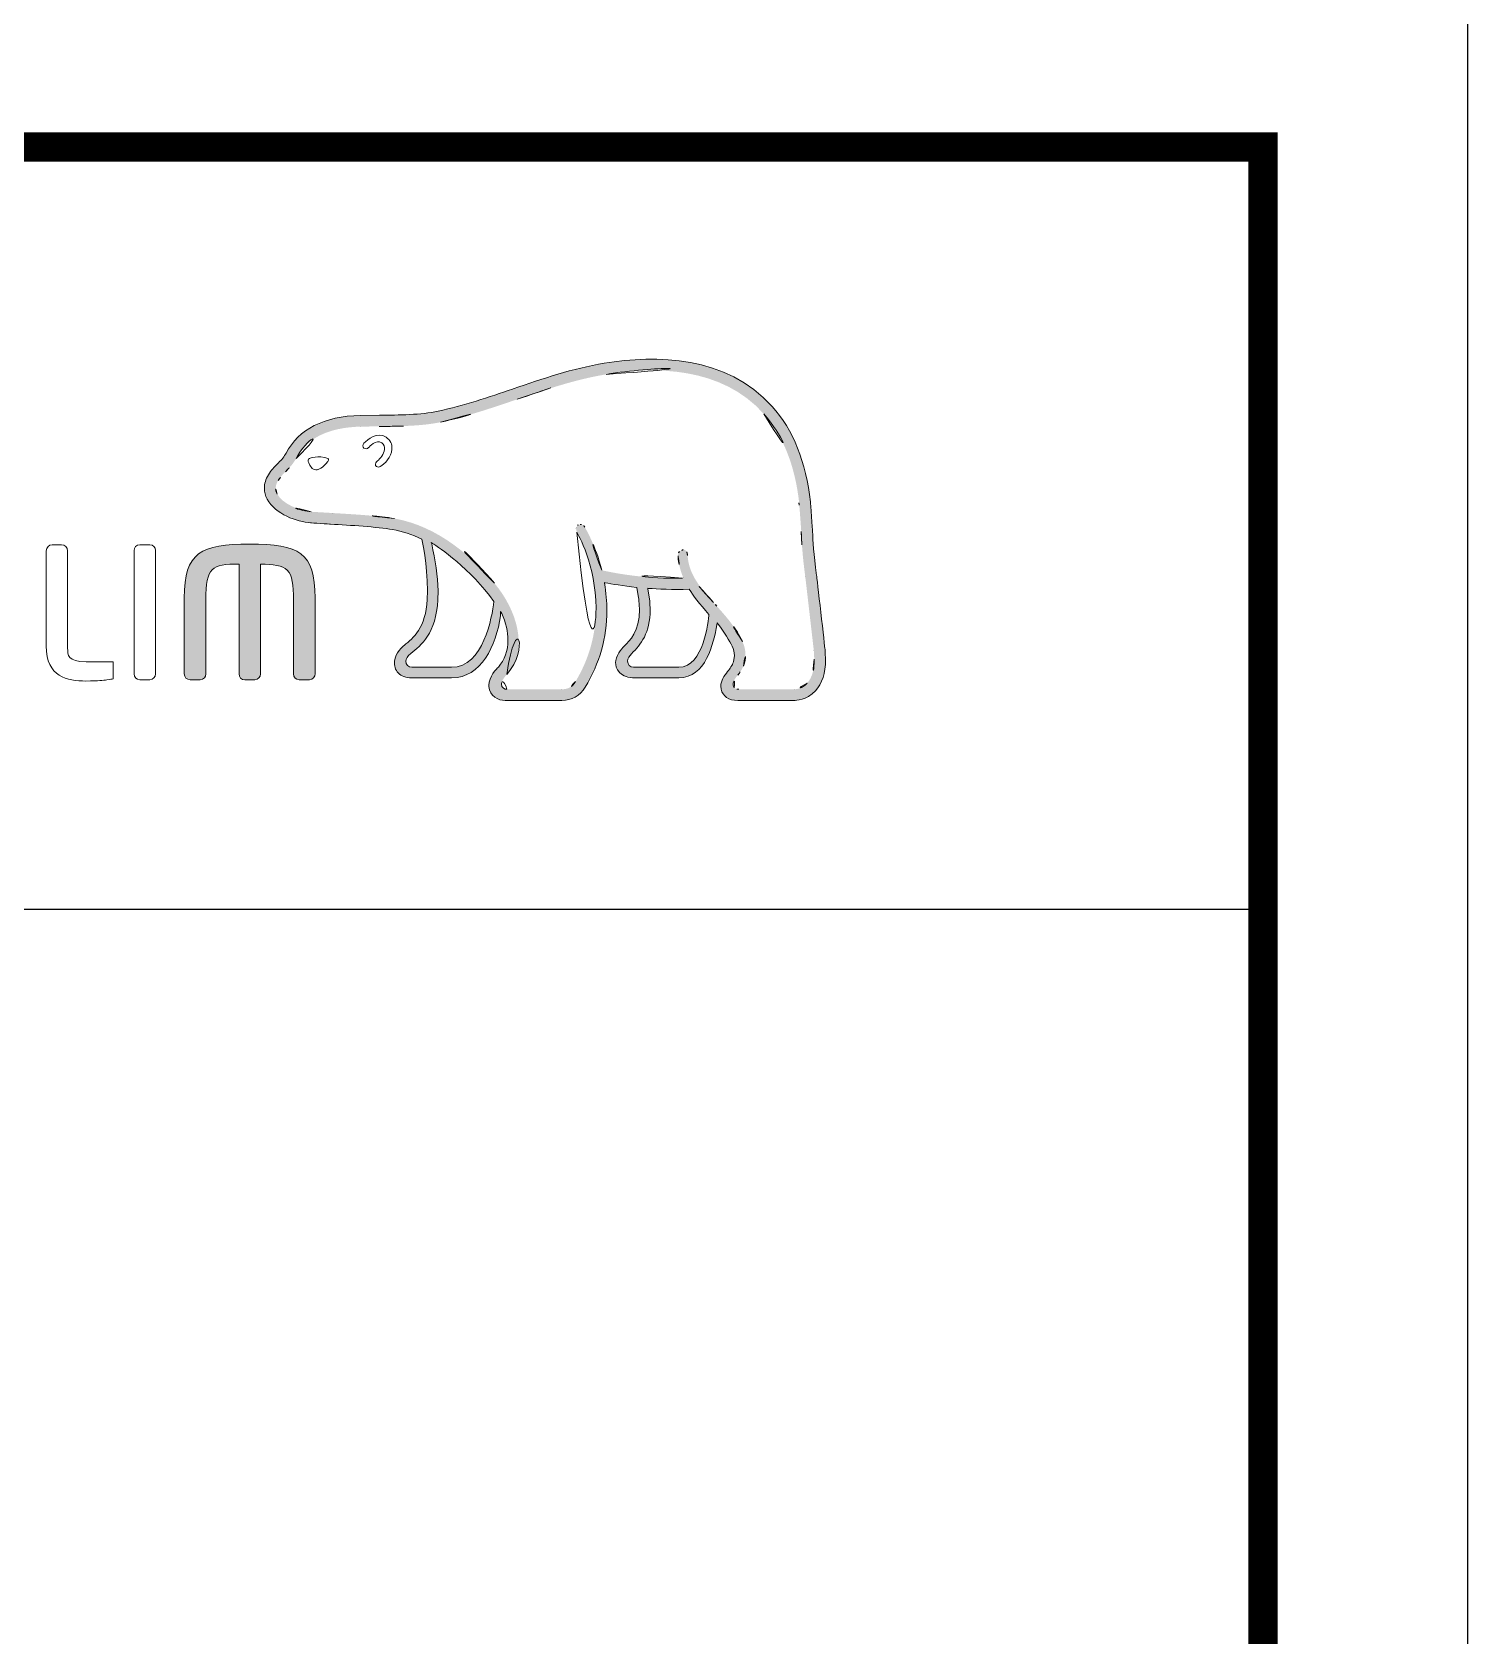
# Model space of a CAD drawing. Extents: x 16296675204 to 16296683393, y -37409618576 to -37409617244.
# Drawn here: x 16296676508.3 to 16296676582.1, y -37409617931.7 to -37409617849.3 of the extents above; entities that cross this region are included whole.
import ezdxf

# ---------------------------------------------------------------- set-up
doc = ezdxf.new("R2010")
doc.units = 0
doc.header["$LTSCALE"] = 10
doc.header["$MEASUREMENT"] = 0
doc.layers.get('0').update_dxf_attribs({"linetype": 'CONTINUOUS'})
doc.layers.add('레이어 1', color=7, linetype='CONTINUOUS', lineweight=0)

msp = doc.modelspace()

# ---------------------------------------------------------------- hatches: boundary and pattern name
at = {"layer": '레이어 1'}
h = msp.add_hatch(color=5, dxfattribs=at)
h.dxf.hatch_style = 1
edge = h.paths.add_edge_path(flags=16)
edge.add_spline(control_points=[(16296676548.11409, -37409617882.735893), (16296676547.830561, -37409617883.049751), (16296676547.474251, -37409617883.052567), (16296676547.45883, -37409617883.052567), (16296676547.45883, -37409617883.052567), (16296676544.60463, -37409617883.052567), (16296676544.60463, -37409617883.052567), (16296676544.49976, -37409617883.052567), (16296676544.41963, -37409617883.026268), (16296676544.367741, -37409617882.975037), (16296676544.324421, -37409617882.932617), (16296676544.303379, -37409617882.868088), (16296676544.303379, -37409617882.788132), (16296676544.303379, -37409617882.627167), (16296676544.420879, -37409617882.479187), (16296676544.54571, -37409617882.322083), (16296676544.66143, -37409617882.173401), (16296676544.77137, -37409617882.032417), (16296676544.83292, -37409617881.859177), (16296676544.989149, -37409617881.438721), (16296676544.973181, -37409617880.990189), (16296676544.786631, -37409617880.594971), (16296676544.44961, -37409617879.879921), (16296676543.94956, -37409617879.31813), (16296676543.464911, -37409617878.775269), (16296676543.464911, -37409617878.775269), (16296676543.300791, -37409617878.595016), (16296676543.300791, -37409617878.593269), (16296676542.67078, -37409617877.89122), (16296676542.01973, -37409617877.164932), (16296676541.968361, -37409617876.180229), (16296676541.956619, -37409617875.985237), (16296676541.866489, -37409617875.867416), (16296676541.741119, -37409617875.872681), (16296676541.741119, -37409617875.872681), (16296676541.556471, -37409617875.961388), (16296676541.55246, -37409617875.961388), (16296676541.50248, -37409617876.016457), (16296676541.4746, -37409617876.098503), (16296676541.4746, -37409617876.192863), (16296676541.4746, -37409617876.192863), (16296676541.476179, -37409617876.226151), (16296676541.476179, -37409617876.226517), (16296676541.501431, -37409617876.582458), (16296676541.5863, -37409617876.931732), (16296676541.73551, -37409617877.294327), (16296676541.73551, -37409617877.294327), (16296676541.75008, -37409617877.330818), (16296676541.75008, -37409617877.330818), (16296676541.75008, -37409617877.330818), (16296676541.711479, -37409617877.332207), (16296676541.711479, -37409617877.332207), (16296676539.87916, -37409617877.404808), (16296676538.0828, -37409617877.059036), (16296676537.554501, -37409617876.931732), (16296676537.228701, -37409617875.62088), (16296676536.700239, -37409617874.751892), (16296676536.677441, -37409617874.715073), (16296676536.63641, -37409617874.647041), (16296676536.570829, -37409617874.594772), (16296676536.5077, -37409617874.576538), (16296676536.5077, -37409617874.576538), (16296676536.35339, -37409617874.599693), (16296676536.334471, -37409617874.602142), (16296676536.321501, -37409617874.621429), (16296676536.294491, -37409617874.657898), (16296676536.234871, -37409617874.737869), (16296676536.234871, -37409617874.737869), (16296676536.22752, -37409617874.802032), (16296676536.22752, -37409617874.802032), (16296676536.22752, -37409617874.802032), (16296676536.276251, -37409617874.974564), (16296676536.276251, -37409617874.974564), (16296676536.316231, -37409617875.043663), (16296676537.257111, -37409617876.691872), (16296676537.257111, -37409617878.874878), (16296676537.257111, -37409617880.221497), (16296676536.903271, -37409617881.491997), (16296676536.20542, -37409617882.650681), (16296676536.03867, -37409617882.928757), (16296676535.81896, -37409617883.052567), (16296676535.49214, -37409617883.052567), (16296676535.49214, -37409617883.052567), (16296676532.678591, -37409617883.052567), (16296676532.678591, -37409617883.052567), (16296676532.58532, -37409617883.052567), (16296676532.39069, -37409617882.986977), (16296676532.39069, -37409617882.783569), (16296676532.39069, -37409617882.671356), (16296676532.494659, -37409617882.487244), (16296676532.667919, -37409617882.293327), (16296676533.840401, -37409617880.98774), (16296676533.16396, -37409617878.948502), (16296676532.03949, -37409617877.605042), (16296676530.9534, -37409617876.309273), (16296676529.18088, -37409617874.678589), (16296676526.904949, -37409617874.273537), (16296676526.098379, -37409617874.132591), (16296676524.772989, -37409617874.054047), (16296676523.702511, -37409617873.99054), (16296676523.702511, -37409617873.99054), (16296676522.62048, -37409617873.926376), (16296676522.62048, -37409617873.926376), (16296676522.06518, -37409617873.883942), (16296676521.14744, -37409617873.542389), (16296676520.86812, -37409617873.013527), (16296676520.75012, -37409617872.794357), (16296676520.763439, -37409617872.572037), (16296676520.911421, -37409617872.316399), (16296676521.004539, -37409617872.162109), (16296676521.13236, -37409617872.029541), (16296676521.29315, -37409617871.868217), (16296676521.47094, -37409617871.688316), (16296676521.65383, -37409617871.502113), (16296676521.796221, -37409617871.25663), (16296676521.796221, -37409617871.25663), (16296676521.837061, -37409617871.17984), (16296676521.837061, -37409617871.17984), (16296676522.38044, -37409617870.140411), (16296676523.499809, -37409617869.591583), (16296676525.16539, -37409617869.547409), (16296676525.16539, -37409617869.547409), (16296676526.10471, -37409617869.536888), (16296676526.10471, -37409617869.536888), (16296676527.136049, -37409617869.531631), (16296676528.306299, -37409617869.525673), (16296676529.267851, -37409617869.318764), (16296676530.61833, -37409617869.028397), (16296676531.97319, -37409617868.565491), (16296676533.16885, -37409617868.157997), (16296676533.16885, -37409617868.157997), (16296676533.207081, -37409617868.145393), (16296676533.207081, -37409617868.145393), (16296676534.685909, -37409617867.639687), (16296676536.21524, -37409617867.116814), (16296676537.77857, -37409617866.862228), (16296676540.280531, -37409617866.448067), (16296676543.716339, -37409617866.461746), (16296676545.877951, -37409617868.888474), (16296676546.87706, -37409617870.012039), (16296676547.4925, -37409617871.557167), (16296676547.704309, -37409617873.482071), (16296676547.704309, -37409617873.482071), (16296676547.69626, -37409617873.475754), (16296676547.688869, -37409617873.469101), (16296676547.706051, -37409617873.507294), (16296676547.7222, -37409617873.723343), (16296676547.81127, -37409617874.947922), (16296676547.83687, -37409617875.536713), (16296676547.86388, -37409617876.145493), (16296676548.01782, -37409617877.275047), (16296676548.01782, -37409617877.275047), (16296676548.454069, -37409617881.052597), (16296676548.454069, -37409617881.052597), (16296676548.454069, -37409617881.052597), (16296676548.480021, -37409617881.511658), (16296676548.480021, -37409617881.511658), (16296676548.480021, -37409617882.053818), (16296676548.357281, -37409617882.465874), (16296676548.11409, -37409617882.735893)], knot_values=[0, 0, 0, 0, 1, 1, 1, 2, 2, 2, 3, 3, 3, 4, 4, 4, 5, 5, 5, 6, 6, 6, 7, 7, 7, 8, 8, 8, 9, 9, 9, 10, 10, 10, 11, 11, 11, 12, 12, 12, 13, 13, 13, 14, 14, 14, 15, 15, 15, 16, 16, 16, 17, 17, 17, 18, 18, 18, 19, 19, 19, 20, 20, 20, 21, 21, 21, 22, 22, 22, 23, 23, 23, 24, 24, 24, 25, 25, 25, 26, 26, 26, 27, 27, 27, 28, 28, 28, 29, 29, 29, 30, 30, 30, 31, 31, 31, 32, 32, 32, 33, 33, 33, 34, 34, 34, 35, 35, 35, 36, 36, 36, 37, 37, 37, 38, 38, 38, 39, 39, 39, 40, 40, 40, 41, 41, 41, 42, 42, 42, 43, 43, 43, 44, 44, 44, 45, 45, 45, 46, 46, 46, 47, 47, 47, 48, 48, 48, 49, 49, 49, 50, 50, 50, 51, 51, 51, 52, 52, 52, 53, 53, 53, 53], degree=3, periodic=0)
edge = h.paths.add_edge_path(flags=16)
edge.add_spline(control_points=[(16296676541.51598, -37409617881.919487), (16296676541.51598, -37409617881.919487), (16296676539.18762, -37409617881.919487), (16296676539.18762, -37409617881.919487), (16296676539.01544, -37409617881.919487), (16296676538.879379, -37409617881.782028), (16296676538.879379, -37409617881.606667), (16296676538.879379, -37409617881.484299), (16296676538.98563, -37409617881.328598), (16296676539.086109, -37409617881.221626), (16296676539.55971, -37409617880.768204), (16296676540.04417, -37409617880.143997), (16296676540.04417, -37409617878.95903), (16296676540.04417, -37409617878.95903), (16296676540.014179, -37409617878.420731), (16296676540.014179, -37409617878.41864), (16296676540.014179, -37409617878.41864), (16296676539.92861, -37409617877.89505), (16296676539.92861, -37409617877.89505), (16296676539.92861, -37409617877.89505), (16296676539.922649, -37409617877.862083), (16296676539.922649, -37409617877.862083), (16296676539.922649, -37409617877.862083), (16296676539.95701, -37409617877.864548), (16296676539.95701, -37409617877.864548), (16296676540.391171, -37409617877.895752), (16296676541.23597, -37409617877.942757), (16296676542.04253, -37409617877.904533), (16296676542.24733, -37409617878.230309), (16296676542.57733, -37409617878.649368), (16296676543.05917, -37409617879.207657), (16296676543.03706, -37409617879.485413), (16296676542.80702, -37409617881.919487), (16296676541.51598, -37409617881.919487)], knot_values=[0, 0, 0, 0, 1, 1, 1, 2, 2, 2, 3, 3, 3, 4, 4, 4, 5, 5, 5, 6, 6, 6, 7, 7, 7, 8, 8, 8, 9, 9, 9, 10, 10, 10, 11, 11, 11, 11], degree=3, periodic=0)
edge = h.paths.add_edge_path(flags=16)
edge.add_spline(control_points=[(16296676529.8328, -37409617881.919487), (16296676529.8328, -37409617881.919487), (16296676527.78903, -37409617881.919487), (16296676527.78903, -37409617881.919487), (16296676527.63578, -37409617881.919487), (16296676527.470949, -37409617881.793243), (16296676527.470949, -37409617881.606667), (16296676527.470949, -37409617881.493431), (16296676527.565981, -37409617881.353142), (16296676527.739229, -37409617881.213913), (16296676528.256479, -37409617880.801857), (16296676529.04026, -37409617880.178337), (16296676529.12513, -37409617878.456833), (16296676529.12513, -37409617878.456833), (16296676529.13686, -37409617877.987267), (16296676529.13686, -37409617877.987267), (16296676529.13686, -37409617877.255058), (16296676528.96907, -37409617876.371002), (16296676528.809879, -37409617875.58091), (16296676528.809879, -37409617875.58091), (16296676528.783911, -37409617875.500259), (16296676528.783911, -37409617875.500259), (16296676528.783911, -37409617875.500259), (16296676528.850889, -37409617875.552513), (16296676528.850889, -37409617875.552513), (16296676529.155621, -37409617875.740112), (16296676530.82489, -37409617876.871407), (16296676532.00951, -37409617878.542793), (16296676531.911301, -37409617879.333908), (16296676531.46524, -37409617881.919487), (16296676529.8328, -37409617881.919487)], knot_values=[0, 0, 0, 0, 1, 1, 1, 2, 2, 2, 3, 3, 3, 4, 4, 4, 5, 5, 5, 6, 6, 6, 7, 7, 7, 8, 8, 8, 9, 9, 9, 10, 10, 10, 10], degree=3, periodic=0)
edge = h.paths.add_edge_path()
edge.add_spline(control_points=[(16296676549.030951, -37409617880.995453), (16296676549.03023, -37409617880.990189), (16296676548.5968, -37409617877.196503), (16296676548.5968, -37409617877.196503), (16296676548.43635, -37409617876.062737), (16296676548.4132, -37409617875.45816), (16296676548.392349, -37409617874.922333), (16296676548.392349, -37409617874.922333), (16296676548.285049, -37409617873.424553), (16296676548.285049, -37409617873.423492), (16296676548.056761, -37409617871.373413), (16296676547.39327, -37409617869.717484), (16296676546.312099, -37409617868.506577), (16296676543.976549, -37409617865.882401), (16296676540.330681, -37409617865.854691), (16296676537.68232, -37409617866.291313), (16296676536.05813, -37409617866.559937), (16296676534.505659, -37409617867.089828), (16296676533.004721, -37409617867.603218), (16296676533.004721, -37409617867.603218), (16296676532.956341, -37409617867.620392), (16296676532.956341, -37409617867.620392), (16296676531.78297, -37409617868.020523), (16296676530.451401, -37409617868.476067), (16296676529.14477, -37409617868.754494), (16296676528.247021, -37409617868.94632), (16296676527.12273, -37409617868.955093), (16296676526.129589, -37409617868.960358), (16296676526.129589, -37409617868.960358), (16296676525.146629, -37409617868.972267), (16296676525.146629, -37409617868.972267), (16296676523.257851, -37409617869.018921), (16296676521.971359, -37409617869.672958), (16296676521.32156, -37409617870.915421), (16296676521.32156, -37409617870.915421), (16296676521.292271, -37409617870.969063), (16296676521.292271, -37409617870.969063), (16296676521.18479, -37409617871.157387), (16296676521.0254, -37409617871.317307), (16296676520.882681, -37409617871.460388), (16296676520.725389, -37409617871.618896), (16296676520.54813, -37409617871.796677), (16296676520.41276, -37409617872.026733), (16296676520.276859, -37409617872.257141), (16296676520.208309, -37409617872.490677), (16296676520.208309, -37409617872.720016), (16296676520.208309, -37409617872.912903), (16296676520.256689, -37409617873.102272), (16296676520.353861, -37409617873.283218), (16296676520.755381, -37409617874.041412), (16296676521.900709, -37409617874.450638), (16296676522.584181, -37409617874.49939), (16296676522.584181, -37409617874.49939), (16296676523.59029, -37409617874.562523), (16296676523.614309, -37409617874.564621), (16296676524.620251, -37409617874.621429), (16296676525.9979, -37409617874.701027), (16296676526.8022, -37409617874.843063), (16296676527.27248, -37409617874.926178), (16296676527.80691, -37409617875.094849), (16296676528.299271, -37409617875.32666), (16296676528.334339, -37409617875.454308), (16296676528.58997, -37409617876.590881), (16296676528.58997, -37409617877.987984), (16296676528.58997, -37409617877.987984), (16296676528.579109, -37409617878.431259), (16296676528.579109, -37409617878.431259), (16296676528.50494, -37409617879.904457), (16296676527.862671, -37409617880.419273), (16296676527.39205, -37409617880.795914), (16296676527.344351, -37409617880.833443), (16296676526.92494, -37409617881.181664), (16296676526.894779, -37409617881.600723), (16296676526.87339, -37409617881.837784), (16296676526.94124, -37409617882.053818), (16296676527.085211, -37409617882.20916), (16296676527.241249, -37409617882.377487), (16296676527.4785, -37409617882.462692), (16296676527.78903, -37409617882.462692), (16296676527.78903, -37409617882.462692), (16296676529.8328, -37409617882.462692), (16296676529.8328, -37409617882.462692), (16296676531.362499, -37409617882.462692), (16296676532.119261, -37409617880.815552), (16296676532.34947, -37409617879.272537), (16296676532.34947, -37409617879.272537), (16296676532.354219, -37409617879.055473), (16296676532.354219, -37409617879.055473), (16296676532.354219, -37409617879.055473), (16296676532.417351, -37409617879.164169), (16296676532.417351, -37409617879.164169), (16296676532.613529, -37409617879.600769), (16296676532.73156, -37409617880.122597), (16296676532.73156, -37409617880.515694), (16296676532.73156, -37409617881.067337), (16296676532.56077, -37409617881.549179), (16296676532.23638, -37409617881.908257), (16296676532.154499, -37409617881.989288), (16296676531.74543, -37409617882.413254), (16296676531.74543, -37409617882.836533), (16296676531.74543, -37409617882.836533), (16296676531.749109, -37409617882.906326), (16296676531.749109, -37409617882.906326), (16296676531.80715, -37409617883.406403), (16296676532.21183, -37409617883.629784), (16296676532.58777, -37409617883.629784), (16296676532.58777, -37409617883.629784), (16296676535.49214, -37409617883.629784), (16296676535.49214, -37409617883.629784), (16296676536.016399, -37409617883.629784), (16296676536.434219, -37409617883.393753), (16296676536.702669, -37409617882.94841), (16296676537.441759, -37409617881.721359), (16296676537.81628, -37409617880.388763), (16296676537.81628, -37409617878.988831), (16296676537.81628, -37409617878.55188), (16296676537.77507, -37409617878.08548), (16296676537.69442, -37409617877.601532), (16296676537.69442, -37409617877.601532), (16296676537.687401, -37409617877.562958), (16296676537.687401, -37409617877.562958), (16296676537.687401, -37409617877.562958), (16296676537.725981, -37409617877.57103), (16296676537.725981, -37409617877.57103), (16296676538.07542, -37409617877.638702), (16296676538.637581, -37409617877.736191), (16296676539.33227, -37409617877.811234), (16296676539.33227, -37409617877.811234), (16296676539.352461, -37409617877.813698), (16296676539.352461, -37409617877.813698), (16296676539.352461, -37409617877.813698), (16296676539.44591, -37409617878.346046), (16296676539.44591, -37409617878.346046), (16296676539.44591, -37409617878.346046), (16296676539.46641, -37409617878.472267), (16296676539.46641, -37409617878.47438), (16296676539.46641, -37409617878.47438), (16296676539.49412, -37409617878.945358), (16296676539.49412, -37409617878.945358), (16296676539.49412, -37409617880.075607), (16296676538.980709, -37409617880.567261), (16296676538.704729, -37409617880.830971), (16296676538.700859, -37409617880.834488), (16296676538.31583, -37409617881.22583), (16296676538.27409, -37409617881.573013), (16296676538.27409, -37409617881.573013), (16296676538.260771, -37409617881.679626), (16296676538.260771, -37409617881.679626), (16296676538.260771, -37409617881.788696), (16296676538.288811, -37409617882.002609), (16296676538.47958, -37409617882.199699), (16296676538.64757, -37409617882.374687), (16296676538.9076, -37409617882.462692), (16296676539.25338, -37409617882.462692), (16296676539.25338, -37409617882.462692), (16296676541.51598, -37409617882.462692), (16296676541.51598, -37409617882.462692), (16296676542.890129, -37409617882.462692), (16296676543.303761, -37409617880.715607), (16296676543.47051, -37409617879.736488), (16296676543.47051, -37409617879.736488), (16296676543.478239, -37409617879.635498), (16296676543.478239, -37409617879.635498), (16296676543.478239, -37409617879.635498), (16296676543.532591, -37409617879.709488), (16296676543.532591, -37409617879.709488), (16296676543.84944, -37409617880.114182), (16296676544.12735, -37409617880.564102), (16296676544.26112, -37409617880.843964), (16296676544.33143, -37409617880.989479), (16296676544.36931, -37409617881.151154), (16296676544.36931, -37409617881.313171), (16296676544.36931, -37409617881.313171), (16296676544.318119, -37409617881.640701), (16296676544.318119, -37409617881.640701), (16296676544.26516, -37409617881.818497), (16296676544.143829, -37409617881.982269), (16296676544.02512, -37409617882.140778), (16296676543.85099, -37409617882.366966), (16296676543.67144, -37409617882.60157), (16296676543.67144, -37409617882.88633), (16296676543.67144, -37409617882.88633), (16296676543.68829, -37409617883.043083), (16296676543.68829, -37409617883.043083), (16296676543.77104, -37409617883.42112), (16296676544.07737, -37409617883.629784), (16296676544.55027, -37409617883.629784), (16296676544.55027, -37409617883.629784), (16296676547.45743, -37409617883.629784), (16296676547.45743, -37409617883.629784), (16296676547.52124, -37409617883.629784), (16296676548.089359, -37409617883.615753), (16296676548.53437, -37409617883.134262), (16296676548.88961, -37409617882.749573), (16296676549.062149, -37409617882.220718), (16296676549.062149, -37409617881.518661), (16296676549.062149, -37409617881.518661), (16296676549.03129, -37409617880.997902), (16296676549.030951, -37409617880.995453)], knot_values=[0, 0, 0, 0, 1, 1, 1, 2, 2, 2, 3, 3, 3, 4, 4, 4, 5, 5, 5, 6, 6, 6, 7, 7, 7, 8, 8, 8, 9, 9, 9, 10, 10, 10, 11, 11, 11, 12, 12, 12, 13, 13, 13, 14, 14, 14, 15, 15, 15, 16, 16, 16, 17, 17, 17, 18, 18, 18, 19, 19, 19, 20, 20, 20, 21, 21, 21, 22, 22, 22, 23, 23, 23, 24, 24, 24, 25, 25, 25, 26, 26, 26, 27, 27, 27, 28, 28, 28, 29, 29, 29, 30, 30, 30, 31, 31, 31, 32, 32, 32, 33, 33, 33, 34, 34, 34, 35, 35, 35, 36, 36, 36, 37, 37, 37, 38, 38, 38, 39, 39, 39, 40, 40, 40, 41, 41, 41, 42, 42, 42, 43, 43, 43, 44, 44, 44, 45, 45, 45, 46, 46, 46, 47, 47, 47, 48, 48, 48, 49, 49, 49, 50, 50, 50, 51, 51, 51, 52, 52, 52, 53, 53, 53, 54, 54, 54, 55, 55, 55, 56, 56, 56, 57, 57, 57, 58, 58, 58, 59, 59, 59, 60, 60, 60, 61, 61, 61, 62, 62, 62, 63, 63, 63, 64, 64, 64, 65, 65, 65, 66, 66, 66, 66], degree=3, periodic=0)
edge = h.paths.add_edge_path(flags=0)
edge.add_spline(control_points=[(16296676522.534731, -37409617871.184387), (16296676522.534731, -37409617871.184387), (16296676522.957661, -37409617870.993271), (16296676523.48159, -37409617871.195259), (16296676523.48159, -37409617871.195259), (16296676523.546459, -37409617871.222961), (16296676523.46195, -37409617871.342552), (16296676523.206829, -37409617871.685516), (16296676522.955379, -37409617871.759521), (16296676522.955379, -37409617871.759521), (16296676522.955379, -37409617871.759521), (16296676522.773211, -37409617871.823677), (16296676522.670811, -37409617871.699539), (16296676522.463909, -37409617871.456879), (16296676522.4576, -37409617871.315552), (16296676522.4576, -37409617871.315552), (16296676522.4576, -37409617871.315552), (16296676522.436199, -37409617871.210693), (16296676522.534731, -37409617871.184387)], knot_values=[0, 0, 0, 0, 1, 1, 1, 2, 2, 2, 3, 3, 3, 4, 4, 4, 5, 5, 5, 6, 6, 6, 6], degree=3, periodic=0)
edge = h.paths.add_edge_path(flags=0)
edge.add_spline(control_points=[(16296676525.325649, -37409617870.406578), (16296676525.262341, -37409617870.475662), (16296676525.257441, -37409617870.590691), (16296676525.325649, -37409617870.651352), (16296676525.39089, -37409617870.710274), (16296676525.503969, -37409617870.694839), (16296676525.567089, -37409617870.625412), (16296676525.60076, -37409617870.590691), (16296676525.947941, -37409617870.178627), (16296676526.247431, -37409617870.389389), (16296676526.356831, -37409617870.467957), (16296676526.402069, -37409617870.579468), (16296676526.38595, -37409617870.723587), (16296676526.36034, -37409617870.954681), (16296676526.159929, -37409617871.21701), (16296676526.019831, -37409617871.306778), (16296676525.94146, -37409617871.354477), (16296676525.88973, -37409617871.456879), (16296676525.926901, -37409617871.539642), (16296676525.96372, -37409617871.62204), (16296676526.068581, -37409617871.646606), (16296676526.152731, -37409617871.607323), (16296676526.403469, -37409617871.487381), (16296676526.719629, -37409617871.086906), (16296676526.76293, -37409617870.713432), (16296676526.791679, -37409617870.453217), (16296676526.6749, -37409617870.240707), (16296676526.466949, -37409617870.09729), (16296676526.019831, -37409617869.779907), (16296676525.513081, -37409617870.204567), (16296676525.325649, -37409617870.406578)], knot_values=[0, 0, 0, 0, 1, 1, 1, 2, 2, 2, 3, 3, 3, 4, 4, 4, 5, 5, 5, 6, 6, 6, 7, 7, 7, 8, 8, 8, 9, 9, 9, 10, 10, 10, 10], degree=3, periodic=0)
edge = h.paths.add_edge_path(flags=0)
edge.add_spline(control_points=[(16296676525.26849, -37409617870.716232), (16296676525.26849, -37409617870.716232), (16296676525.26849, -37409617870.716232), (16296676525.26849, -37409617870.716232), (16296676525.26849, -37409617870.716232), (16296676525.26849, -37409617870.716232), (16296676525.26849, -37409617870.716232)], knot_values=[0, 0, 0, 0, 1, 1, 1, 2, 2, 2, 2], degree=3, periodic=0)
h = msp.add_hatch(color=5, dxfattribs=at)
h.dxf.hatch_style = 2
edge = h.paths.add_edge_path()
edge.add_spline(control_points=[(16296676516.08955, -37409617878.359009), (16296676516.08955, -37409617878.359009), (16296676516.08955, -37409617882.258621), (16296676516.08955, -37409617882.258621), (16296676516.08955, -37409617882.427277), (16296676516.222099, -37409617882.564392), (16296676516.384821, -37409617882.564392), (16296676516.384821, -37409617882.564392), (16296676516.90663, -37409617882.564392), (16296676516.90663, -37409617882.564392), (16296676517.09074, -37409617882.564392), (16296676517.20085, -37409617882.409401), (16296676517.20085, -37409617882.258621), (16296676517.20085, -37409617882.258621), (16296676517.20085, -37409617878.455437), (16296676517.20085, -37409617878.455437), (16296676517.20085, -37409617876.778481), (16296676517.48526, -37409617876.615417), (16296676518.903419, -37409617876.611557), (16296676518.903419, -37409617876.714668), (16296676518.903419, -37409617882.258621), (16296676518.903419, -37409617882.258621), (16296676518.903419, -37409617882.433601), (16296676519.02932, -37409617882.564392), (16296676519.196239, -37409617882.564392), (16296676519.196239, -37409617882.564392), (16296676519.70895, -37409617882.564392), (16296676519.70895, -37409617882.564392), (16296676519.89234, -37409617882.564392), (16296676520.002119, -37409617882.409401), (16296676520.002119, -37409617882.258621), (16296676520.002119, -37409617882.258621), (16296676520.002119, -37409617876.731842), (16296676520.002119, -37409617876.622437), (16296676520.6656, -37409617876.624878), (16296676521.13166, -37409617876.679588), (16296676521.38398, -37409617876.931732), (16296676521.64979, -37409617877.197189), (16296676521.7017, -37409617877.69236), (16296676521.7017, -37409617878.455437), (16296676521.7017, -37409617878.455437), (16296676521.7017, -37409617882.258621), (16296676521.7017, -37409617882.258621), (16296676521.7017, -37409617882.424141), (16296676521.83724, -37409617882.564392), (16296676521.997511, -37409617882.564392), (16296676521.997511, -37409617882.564392), (16296676522.52177, -37409617882.564392), (16296676522.52177, -37409617882.564392), (16296676522.7036, -37409617882.564392), (16296676522.815981, -37409617882.405891), (16296676522.815981, -37409617882.258621), (16296676522.815981, -37409617882.258621), (16296676522.815981, -37409617878.359009), (16296676522.815981, -37409617878.359009), (16296676522.815981, -37409617875.995422), (16296676521.977859, -37409617875.594917), (16296676519.4589, -37409617875.594917), (16296676516.93083, -37409617875.594917), (16296676516.08955, -37409617875.995422), (16296676516.08955, -37409617878.359009)], knot_values=[0, 0, 0, 0, 1, 1, 1, 2, 2, 2, 3, 3, 3, 4, 4, 4, 5, 5, 5, 6, 6, 6, 7, 7, 7, 8, 8, 8, 9, 9, 9, 10, 10, 10, 11, 11, 11, 12, 12, 12, 13, 13, 13, 14, 14, 14, 15, 15, 15, 16, 16, 16, 17, 17, 17, 18, 18, 18, 19, 19, 19, 20, 20, 20, 20], degree=3, periodic=0)

# ---------------------------------------------------------------- linework, layer by layer
at = {"color": 5}
msp.add_line((16296676529.742241, -37409617882.462692), (16296676529.742241, -37409617882.462692), dxfattribs=at)
at = {"color": 5, "ltscale": 40}
msp.add_line((16296676571.552481, -37409617894.36499), (16296676467.50938, -37409617894.36499), dxfattribs=at)
at = {"ltscale": 0.5}
msp.add_lwpolyline([(16296675931.084169, -37409618321.102562), (16296676582.084169, -37409618321.102562), (16296676582.084169, -37409617844.102562), (16296675931.084169, -37409617844.102562)], close=True, dxfattribs=at)
at = {"color": 5, "linetype": 'ByBlock', "lineweight": 200, "const_width": 1.5}
msp.add_lwpolyline([(16296675941.552361, -37409618300.677841), (16296676571.552361, -37409618300.677841), (16296676571.552361, -37409617855.177841), (16296675941.552361, -37409617855.177841)], close=True, dxfattribs=at)
at = {"layer": '레이어 1', "color": 5}
for points, knots in [([(16296676549.030951, -37409617880.995453), (16296676549.03023, -37409617880.990189), (16296676548.5968, -37409617877.196503), (16296676548.5968, -37409617877.196503), (16296676548.43635, -37409617876.062737), (16296676548.4132, -37409617875.45816), (16296676548.392349, -37409617874.922333), (16296676548.392349, -37409617874.922333), (16296676548.285049, -37409617873.424553), (16296676548.285049, -37409617873.423492), (16296676548.056761, -37409617871.373413), (16296676547.39327, -37409617869.717484), (16296676546.312099, -37409617868.506577), (16296676543.976549, -37409617865.882401), (16296676540.330681, -37409617865.854691), (16296676537.68232, -37409617866.291313), (16296676536.05813, -37409617866.559937), (16296676534.505659, -37409617867.089828), (16296676533.004721, -37409617867.603218), (16296676533.004721, -37409617867.603218), (16296676532.956341, -37409617867.620392), (16296676532.956341, -37409617867.620392), (16296676531.78297, -37409617868.020523), (16296676530.451401, -37409617868.476067), (16296676529.14477, -37409617868.754494), (16296676528.247021, -37409617868.94632), (16296676527.12273, -37409617868.955093), (16296676526.129589, -37409617868.960358), (16296676526.129589, -37409617868.960358), (16296676525.146629, -37409617868.972267), (16296676525.146629, -37409617868.972267), (16296676523.257851, -37409617869.018921), (16296676521.971359, -37409617869.672958), (16296676521.32156, -37409617870.915421), (16296676521.32156, -37409617870.915421), (16296676521.292271, -37409617870.969063), (16296676521.292271, -37409617870.969063), (16296676521.18479, -37409617871.157387), (16296676521.0254, -37409617871.317307), (16296676520.882681, -37409617871.460388), (16296676520.725389, -37409617871.618896), (16296676520.54813, -37409617871.796677), (16296676520.41276, -37409617872.026733), (16296676520.276859, -37409617872.257141), (16296676520.208309, -37409617872.490677), (16296676520.208309, -37409617872.720016), (16296676520.208309, -37409617872.912903), (16296676520.256689, -37409617873.102272), (16296676520.353861, -37409617873.283218), (16296676520.755381, -37409617874.041412), (16296676521.900709, -37409617874.450638), (16296676522.584181, -37409617874.49939), (16296676522.584181, -37409617874.49939), (16296676523.59029, -37409617874.562523), (16296676523.614309, -37409617874.564621), (16296676524.620251, -37409617874.621429), (16296676525.9979, -37409617874.701027), (16296676526.8022, -37409617874.843063), (16296676527.27248, -37409617874.926178), (16296676527.80691, -37409617875.094849), (16296676528.299271, -37409617875.32666), (16296676528.334339, -37409617875.454308), (16296676528.58997, -37409617876.590881), (16296676528.58997, -37409617877.987984), (16296676528.58997, -37409617877.987984), (16296676528.579109, -37409617878.431259), (16296676528.579109, -37409617878.431259), (16296676528.50494, -37409617879.904457), (16296676527.862671, -37409617880.419273), (16296676527.39205, -37409617880.795914), (16296676527.344351, -37409617880.833443), (16296676526.92494, -37409617881.181664), (16296676526.894779, -37409617881.600723), (16296676526.87339, -37409617881.837784), (16296676526.94124, -37409617882.053818), (16296676527.085211, -37409617882.20916), (16296676527.241249, -37409617882.377487), (16296676527.4785, -37409617882.462692), (16296676527.78903, -37409617882.462692), (16296676527.78903, -37409617882.462692), (16296676529.8328, -37409617882.462692), (16296676529.8328, -37409617882.462692), (16296676531.362499, -37409617882.462692), (16296676532.119261, -37409617880.815552), (16296676532.34947, -37409617879.272537), (16296676532.34947, -37409617879.272537), (16296676532.354219, -37409617879.055473), (16296676532.354219, -37409617879.055473), (16296676532.354219, -37409617879.055473), (16296676532.417351, -37409617879.164169), (16296676532.417351, -37409617879.164169), (16296676532.613529, -37409617879.600769), (16296676532.73156, -37409617880.122597), (16296676532.73156, -37409617880.515694), (16296676532.73156, -37409617881.067337), (16296676532.56077, -37409617881.549179), (16296676532.23638, -37409617881.908257), (16296676532.154499, -37409617881.989288), (16296676531.74543, -37409617882.413254), (16296676531.74543, -37409617882.836533), (16296676531.74543, -37409617882.836533), (16296676531.749109, -37409617882.906326), (16296676531.749109, -37409617882.906326), (16296676531.80715, -37409617883.406403), (16296676532.21183, -37409617883.629784), (16296676532.58777, -37409617883.629784), (16296676532.58777, -37409617883.629784), (16296676535.49214, -37409617883.629784), (16296676535.49214, -37409617883.629784), (16296676536.016399, -37409617883.629784), (16296676536.434219, -37409617883.393753), (16296676536.702669, -37409617882.94841), (16296676537.441759, -37409617881.721359), (16296676537.81628, -37409617880.388763), (16296676537.81628, -37409617878.988831), (16296676537.81628, -37409617878.55188), (16296676537.77507, -37409617878.08548), (16296676537.69442, -37409617877.601532), (16296676537.69442, -37409617877.601532), (16296676537.687401, -37409617877.562958), (16296676537.687401, -37409617877.562958), (16296676537.687401, -37409617877.562958), (16296676537.725981, -37409617877.57103), (16296676537.725981, -37409617877.57103), (16296676538.07542, -37409617877.638702), (16296676538.637581, -37409617877.736191), (16296676539.33227, -37409617877.811234), (16296676539.33227, -37409617877.811234), (16296676539.352461, -37409617877.813698), (16296676539.352461, -37409617877.813698), (16296676539.352461, -37409617877.813698), (16296676539.44591, -37409617878.346046), (16296676539.44591, -37409617878.346046), (16296676539.44591, -37409617878.346046), (16296676539.46641, -37409617878.472267), (16296676539.46641, -37409617878.47438), (16296676539.46641, -37409617878.47438), (16296676539.49412, -37409617878.945358), (16296676539.49412, -37409617878.945358), (16296676539.49412, -37409617880.075607), (16296676538.980709, -37409617880.567261), (16296676538.704729, -37409617880.830971), (16296676538.700859, -37409617880.834488), (16296676538.31583, -37409617881.22583), (16296676538.27409, -37409617881.573013), (16296676538.27409, -37409617881.573013), (16296676538.260771, -37409617881.679626), (16296676538.260771, -37409617881.679626), (16296676538.260771, -37409617881.788696), (16296676538.288811, -37409617882.002609), (16296676538.47958, -37409617882.199699), (16296676538.64757, -37409617882.374687), (16296676538.9076, -37409617882.462692), (16296676539.25338, -37409617882.462692), (16296676539.25338, -37409617882.462692), (16296676541.51598, -37409617882.462692), (16296676541.51598, -37409617882.462692), (16296676542.890129, -37409617882.462692), (16296676543.303761, -37409617880.715607), (16296676543.47051, -37409617879.736488), (16296676543.47051, -37409617879.736488), (16296676543.478239, -37409617879.635498), (16296676543.478239, -37409617879.635498), (16296676543.478239, -37409617879.635498), (16296676543.532591, -37409617879.709488), (16296676543.532591, -37409617879.709488), (16296676543.84944, -37409617880.114182), (16296676544.12735, -37409617880.564102), (16296676544.26112, -37409617880.843964), (16296676544.33143, -37409617880.989479), (16296676544.36931, -37409617881.151154), (16296676544.36931, -37409617881.313171), (16296676544.36931, -37409617881.313171), (16296676544.318119, -37409617881.640701), (16296676544.318119, -37409617881.640701), (16296676544.26516, -37409617881.818497), (16296676544.143829, -37409617881.982269), (16296676544.02512, -37409617882.140778), (16296676543.85099, -37409617882.366966), (16296676543.67144, -37409617882.60157), (16296676543.67144, -37409617882.88633), (16296676543.67144, -37409617882.88633), (16296676543.68829, -37409617883.043083), (16296676543.68829, -37409617883.043083), (16296676543.77104, -37409617883.42112), (16296676544.07737, -37409617883.629784), (16296676544.55027, -37409617883.629784), (16296676544.55027, -37409617883.629784), (16296676547.45743, -37409617883.629784), (16296676547.45743, -37409617883.629784), (16296676547.52124, -37409617883.629784), (16296676548.089359, -37409617883.615753), (16296676548.53437, -37409617883.134262), (16296676548.88961, -37409617882.749573), (16296676549.062149, -37409617882.220718), (16296676549.062149, -37409617881.518661), (16296676549.062149, -37409617881.518661), (16296676549.03129, -37409617880.997902), (16296676549.030951, -37409617880.995453)], [0, 0, 0, 0, 1, 1, 1, 2, 2, 2, 3, 3, 3, 4, 4, 4, 5, 5, 5, 6, 6, 6, 7, 7, 7, 8, 8, 8, 9, 9, 9, 10, 10, 10, 11, 11, 11, 12, 12, 12, 13, 13, 13, 14, 14, 14, 15, 15, 15, 16, 16, 16, 17, 17, 17, 18, 18, 18, 19, 19, 19, 20, 20, 20, 21, 21, 21, 22, 22, 22, 23, 23, 23, 24, 24, 24, 25, 25, 25, 26, 26, 26, 27, 27, 27, 28, 28, 28, 29, 29, 29, 30, 30, 30, 31, 31, 31, 32, 32, 32, 33, 33, 33, 34, 34, 34, 35, 35, 35, 36, 36, 36, 37, 37, 37, 38, 38, 38, 39, 39, 39, 40, 40, 40, 41, 41, 41, 42, 42, 42, 43, 43, 43, 44, 44, 44, 45, 45, 45, 46, 46, 46, 47, 47, 47, 48, 48, 48, 49, 49, 49, 50, 50, 50, 51, 51, 51, 52, 52, 52, 53, 53, 53, 54, 54, 54, 55, 55, 55, 56, 56, 56, 57, 57, 57, 58, 58, 58, 59, 59, 59, 60, 60, 60, 61, 61, 61, 62, 62, 62, 63, 63, 63, 64, 64, 64, 65, 65, 65, 66, 66, 66, 66]), ([(16296676525.325649, -37409617870.406578), (16296676525.262341, -37409617870.475662), (16296676525.257441, -37409617870.590691), (16296676525.325649, -37409617870.651352), (16296676525.39089, -37409617870.710274), (16296676525.503969, -37409617870.694839), (16296676525.567089, -37409617870.625412), (16296676525.60076, -37409617870.590691), (16296676525.947941, -37409617870.178627), (16296676526.247431, -37409617870.389389), (16296676526.356831, -37409617870.467957), (16296676526.402069, -37409617870.579468), (16296676526.38595, -37409617870.723587), (16296676526.36034, -37409617870.954681), (16296676526.159929, -37409617871.21701), (16296676526.019831, -37409617871.306778), (16296676525.94146, -37409617871.354477), (16296676525.88973, -37409617871.456879), (16296676525.926901, -37409617871.539642), (16296676525.96372, -37409617871.62204), (16296676526.068581, -37409617871.646606), (16296676526.152731, -37409617871.607323), (16296676526.403469, -37409617871.487381), (16296676526.719629, -37409617871.086906), (16296676526.76293, -37409617870.713432), (16296676526.791679, -37409617870.453217), (16296676526.6749, -37409617870.240707), (16296676526.466949, -37409617870.09729), (16296676526.019831, -37409617869.779907), (16296676525.513081, -37409617870.204567), (16296676525.325649, -37409617870.406578)], [0, 0, 0, 0, 1, 1, 1, 2, 2, 2, 3, 3, 3, 4, 4, 4, 5, 5, 5, 6, 6, 6, 7, 7, 7, 8, 8, 8, 9, 9, 9, 10, 10, 10, 10]), ([(16296676525.26849, -37409617870.716232), (16296676525.26849, -37409617870.716232), (16296676525.26849, -37409617870.716232), (16296676525.26849, -37409617870.716232), (16296676525.26849, -37409617870.716232), (16296676525.26849, -37409617870.716232), (16296676525.26849, -37409617870.716232)], [0, 0, 0, 0, 1, 1, 1, 2, 2, 2, 2]), ([(16296676522.534731, -37409617871.184387), (16296676522.534731, -37409617871.184387), (16296676522.957661, -37409617870.993271), (16296676523.48159, -37409617871.195259), (16296676523.48159, -37409617871.195259), (16296676523.546459, -37409617871.222961), (16296676523.46195, -37409617871.342552), (16296676523.206829, -37409617871.685516), (16296676522.955379, -37409617871.759521), (16296676522.955379, -37409617871.759521), (16296676522.955379, -37409617871.759521), (16296676522.773211, -37409617871.823677), (16296676522.670811, -37409617871.699539), (16296676522.463909, -37409617871.456879), (16296676522.4576, -37409617871.315552), (16296676522.4576, -37409617871.315552), (16296676522.4576, -37409617871.315552), (16296676522.436199, -37409617871.210693), (16296676522.534731, -37409617871.184387)], [0, 0, 0, 0, 1, 1, 1, 2, 2, 2, 3, 3, 3, 4, 4, 4, 5, 5, 5, 6, 6, 6, 6]), ([(16296676509.304171, -37409617875.624397), (16296676509.133921, -37409617875.624397), (16296676508.98962, -37409617875.765022), (16296676508.98962, -37409617875.931931), (16296676508.98962, -37409617875.931931), (16296676508.98962, -37409617880.82608), (16296676508.98962, -37409617880.82608), (16296676508.98962, -37409617882.42202), (16296676510.07884, -37409617882.627167), (16296676511.027069, -37409617882.627167), (16296676511.72283, -37409617882.627167), (16296676511.90134, -37409617882.597702), (16296676512.107349, -37409617882.563339), (16296676512.107349, -37409617882.563339), (16296676512.22747, -37409617882.544418), (16296676512.22747, -37409617882.544418), (16296676512.22571, -37409617882.54512), (16296676512.386499, -37409617882.525131), (16296676512.386499, -37409617882.525131), (16296676512.386499, -37409617882.525131), (16296676512.4342, -37409617882.518806), (16296676512.4342, -37409617882.518806), (16296676512.4342, -37409617882.518806), (16296676512.4342, -37409617881.635094), (16296676512.4342, -37409617881.635094), (16296676512.4342, -37409617881.635094), (16296676511.0376, -37409617881.635094), (16296676511.0376, -37409617881.635094), (16296676510.092859, -37409617881.635094), (16296676510.092859, -37409617881.27845), (16296676510.092859, -37409617880.932327), (16296676510.092859, -37409617880.932327), (16296676510.092859, -37409617875.931931), (16296676510.092859, -37409617875.931931), (16296676510.092859, -37409617875.765022), (16296676509.94978, -37409617875.624397), (16296676509.78005, -37409617875.624397), (16296676509.78005, -37409617875.624397), (16296676509.304171, -37409617875.624397), (16296676509.304171, -37409617875.624397)], [0, 0, 0, 0, 1, 1, 1, 2, 2, 2, 3, 3, 3, 4, 4, 4, 5, 5, 5, 6, 6, 6, 7, 7, 7, 8, 8, 8, 9, 9, 9, 10, 10, 10, 11, 11, 11, 12, 12, 12, 13, 13, 13, 13]), ([(16296676513.79958, -37409617875.624397), (16296676513.61582, -37409617875.624397), (16296676513.50606, -37409617875.776237), (16296676513.50606, -37409617875.922829), (16296676513.50606, -37409617875.922829), (16296676513.50606, -37409617882.258621), (16296676513.50606, -37409617882.258621), (16296676513.50606, -37409617882.427277), (16296676513.63793, -37409617882.564392), (16296676513.79958, -37409617882.564392), (16296676513.79958, -37409617882.564392), (16296676514.313669, -37409617882.564392), (16296676514.313669, -37409617882.564392), (16296676514.497789, -37409617882.564392), (16296676514.607731, -37409617882.409401), (16296676514.607731, -37409617882.258621), (16296676514.607731, -37409617882.258621), (16296676514.607731, -37409617875.922829), (16296676514.607731, -37409617875.922829), (16296676514.607731, -37409617875.755539), (16296676514.47887, -37409617875.624397), (16296676514.313669, -37409617875.624397), (16296676514.313669, -37409617875.624397), (16296676513.79958, -37409617875.624397), (16296676513.79958, -37409617875.624397)], [0, 0, 0, 0, 1, 1, 1, 2, 2, 2, 3, 3, 3, 4, 4, 4, 5, 5, 5, 6, 6, 6, 7, 7, 7, 8, 8, 8, 8]), ([(16296676516.08955, -37409617878.359009), (16296676516.08955, -37409617878.359009), (16296676516.08955, -37409617882.258621), (16296676516.08955, -37409617882.258621), (16296676516.08955, -37409617882.427277), (16296676516.222099, -37409617882.564392), (16296676516.384821, -37409617882.564392), (16296676516.384821, -37409617882.564392), (16296676516.90663, -37409617882.564392), (16296676516.90663, -37409617882.564392), (16296676517.09074, -37409617882.564392), (16296676517.20085, -37409617882.409401), (16296676517.20085, -37409617882.258621), (16296676517.20085, -37409617882.258621), (16296676517.20085, -37409617878.455437), (16296676517.20085, -37409617878.455437), (16296676517.20085, -37409617876.778481), (16296676517.48526, -37409617876.615417), (16296676518.903419, -37409617876.611557), (16296676518.903419, -37409617876.714668), (16296676518.903419, -37409617882.258621), (16296676518.903419, -37409617882.258621), (16296676518.903419, -37409617882.433601), (16296676519.02932, -37409617882.564392), (16296676519.196239, -37409617882.564392), (16296676519.196239, -37409617882.564392), (16296676519.70895, -37409617882.564392), (16296676519.70895, -37409617882.564392), (16296676519.89234, -37409617882.564392), (16296676520.002119, -37409617882.409401), (16296676520.002119, -37409617882.258621), (16296676520.002119, -37409617882.258621), (16296676520.002119, -37409617876.731842), (16296676520.002119, -37409617876.622437), (16296676520.6656, -37409617876.624878), (16296676521.13166, -37409617876.679588), (16296676521.38398, -37409617876.931732), (16296676521.64979, -37409617877.197189), (16296676521.7017, -37409617877.69236), (16296676521.7017, -37409617878.455437), (16296676521.7017, -37409617878.455437), (16296676521.7017, -37409617882.258621), (16296676521.7017, -37409617882.258621), (16296676521.7017, -37409617882.424141), (16296676521.83724, -37409617882.564392), (16296676521.997511, -37409617882.564392), (16296676521.997511, -37409617882.564392), (16296676522.52177, -37409617882.564392), (16296676522.52177, -37409617882.564392), (16296676522.7036, -37409617882.564392), (16296676522.815981, -37409617882.405891), (16296676522.815981, -37409617882.258621), (16296676522.815981, -37409617882.258621), (16296676522.815981, -37409617878.359009), (16296676522.815981, -37409617878.359009), (16296676522.815981, -37409617875.995422), (16296676521.977859, -37409617875.594917), (16296676519.4589, -37409617875.594917), (16296676516.93083, -37409617875.594917), (16296676516.08955, -37409617875.995422), (16296676516.08955, -37409617878.359009)], [0, 0, 0, 0, 1, 1, 1, 2, 2, 2, 3, 3, 3, 4, 4, 4, 5, 5, 5, 6, 6, 6, 7, 7, 7, 8, 8, 8, 9, 9, 9, 10, 10, 10, 11, 11, 11, 12, 12, 12, 13, 13, 13, 14, 14, 14, 15, 15, 15, 16, 16, 16, 17, 17, 17, 18, 18, 18, 19, 19, 19, 20, 20, 20, 20]), ([(16296676529.8328, -37409617881.919487), (16296676529.8328, -37409617881.919487), (16296676527.78903, -37409617881.919487), (16296676527.78903, -37409617881.919487), (16296676527.63578, -37409617881.919487), (16296676527.470949, -37409617881.793243), (16296676527.470949, -37409617881.606667), (16296676527.470949, -37409617881.493431), (16296676527.565981, -37409617881.353142), (16296676527.739229, -37409617881.213913), (16296676528.256479, -37409617880.801857), (16296676529.04026, -37409617880.178337), (16296676529.12513, -37409617878.456833), (16296676529.12513, -37409617878.456833), (16296676529.13686, -37409617877.987267), (16296676529.13686, -37409617877.987267), (16296676529.13686, -37409617877.255058), (16296676528.96907, -37409617876.371002), (16296676528.809879, -37409617875.58091), (16296676528.809879, -37409617875.58091), (16296676528.783911, -37409617875.500259), (16296676528.783911, -37409617875.500259), (16296676528.783911, -37409617875.500259), (16296676528.850889, -37409617875.552513), (16296676528.850889, -37409617875.552513), (16296676529.155621, -37409617875.740112), (16296676530.82489, -37409617876.871407), (16296676532.00951, -37409617878.542793), (16296676531.911301, -37409617879.333908), (16296676531.46524, -37409617881.919487), (16296676529.8328, -37409617881.919487)], [0, 0, 0, 0, 1, 1, 1, 2, 2, 2, 3, 3, 3, 4, 4, 4, 5, 5, 5, 6, 6, 6, 7, 7, 7, 8, 8, 8, 9, 9, 9, 10, 10, 10, 10]), ([(16296676536.276251, -37409617874.974564), (16296676536.316231, -37409617875.043663), (16296676537.257111, -37409617876.691872), (16296676537.257111, -37409617878.874878), (16296676537.257111, -37409617880.221497), (16296676536.903271, -37409617881.491997), (16296676536.20542, -37409617882.650681)], [24, 24, 24, 24, 25, 25, 25, 26, 26, 26, 26]), ([(16296676541.51598, -37409617881.919487), (16296676541.51598, -37409617881.919487), (16296676539.18762, -37409617881.919487), (16296676539.18762, -37409617881.919487), (16296676539.01544, -37409617881.919487), (16296676538.879379, -37409617881.782028), (16296676538.879379, -37409617881.606667), (16296676538.879379, -37409617881.484299), (16296676538.98563, -37409617881.328598), (16296676539.086109, -37409617881.221626), (16296676539.55971, -37409617880.768204), (16296676540.04417, -37409617880.143997), (16296676540.04417, -37409617878.95903), (16296676540.04417, -37409617878.95903), (16296676540.014179, -37409617878.420731), (16296676540.014179, -37409617878.41864), (16296676540.014179, -37409617878.41864), (16296676539.92861, -37409617877.89505), (16296676539.92861, -37409617877.89505), (16296676539.92861, -37409617877.89505), (16296676539.922649, -37409617877.862083), (16296676539.922649, -37409617877.862083), (16296676539.922649, -37409617877.862083), (16296676539.95701, -37409617877.864548), (16296676539.95701, -37409617877.864548), (16296676540.391171, -37409617877.895752), (16296676541.23597, -37409617877.942757), (16296676542.04253, -37409617877.904533), (16296676542.24733, -37409617878.230309), (16296676542.57733, -37409617878.649368), (16296676543.05917, -37409617879.207657), (16296676543.03706, -37409617879.485413), (16296676542.80702, -37409617881.919487), (16296676541.51598, -37409617881.919487)], [0, 0, 0, 0, 1, 1, 1, 2, 2, 2, 3, 3, 3, 4, 4, 4, 5, 5, 5, 6, 6, 6, 7, 7, 7, 8, 8, 8, 9, 9, 9, 10, 10, 10, 11, 11, 11, 11]), ([(16296676532.678591, -37409617883.052567), (16296676532.58532, -37409617883.052567), (16296676532.39069, -37409617882.986977), (16296676532.39069, -37409617882.783569), (16296676532.39069, -37409617882.671356), (16296676532.494659, -37409617882.487244), (16296676532.667919, -37409617882.293327)], [28, 28, 28, 28, 29, 29, 29, 30, 30, 30, 30]), ([(16296676544.367741, -37409617882.975037), (16296676544.324421, -37409617882.932617), (16296676544.303379, -37409617882.868088), (16296676544.303379, -37409617882.788132), (16296676544.303379, -37409617882.627167), (16296676544.420879, -37409617882.479187), (16296676544.54571, -37409617882.322083)], [3, 3, 3, 3, 4, 4, 4, 5, 5, 5, 5])]:
    msp.add_open_spline(points, degree=3, knots=knots, dxfattribs=at)
for points in [[(16296676537.77857, -37409617866.862228), (16296676540.280531, -37409617866.448067), (16296676543.716339, -37409617866.461746), (16296676545.877951, -37409617868.888474)], [(16296676533.207081, -37409617868.145393), (16296676534.685909, -37409617867.639687), (16296676536.21524, -37409617867.116814), (16296676537.77857, -37409617866.862228)], [(16296676533.16885, -37409617868.157997), (16296676533.16885, -37409617868.157997), (16296676533.207081, -37409617868.145393), (16296676533.207081, -37409617868.145393)], [(16296676529.267851, -37409617869.318764), (16296676530.61833, -37409617869.028397), (16296676531.97319, -37409617868.565491), (16296676533.16885, -37409617868.157997)], [(16296676545.877951, -37409617868.888474), (16296676546.87706, -37409617870.012039), (16296676547.4925, -37409617871.557167), (16296676547.704309, -37409617873.482071)], [(16296676521.837061, -37409617871.17984), (16296676522.38044, -37409617870.140411), (16296676523.499809, -37409617869.591583), (16296676525.16539, -37409617869.547409)], [(16296676525.16539, -37409617869.547409), (16296676525.16539, -37409617869.547409), (16296676526.10471, -37409617869.536888), (16296676526.10471, -37409617869.536888)], [(16296676526.10471, -37409617869.536888), (16296676527.136049, -37409617869.531631), (16296676528.306299, -37409617869.525673), (16296676529.267851, -37409617869.318764)], [(16296676521.29315, -37409617871.868217), (16296676521.47094, -37409617871.688316), (16296676521.65383, -37409617871.502113), (16296676521.796221, -37409617871.25663)], [(16296676521.796221, -37409617871.25663), (16296676521.796221, -37409617871.25663), (16296676521.837061, -37409617871.17984), (16296676521.837061, -37409617871.17984)], [(16296676520.911421, -37409617872.316399), (16296676521.004539, -37409617872.162109), (16296676521.13236, -37409617872.029541), (16296676521.29315, -37409617871.868217)], [(16296676520.86812, -37409617873.013527), (16296676520.75012, -37409617872.794357), (16296676520.763439, -37409617872.572037), (16296676520.911421, -37409617872.316399)], [(16296676522.62048, -37409617873.926376), (16296676522.06518, -37409617873.883942), (16296676521.14744, -37409617873.542389), (16296676520.86812, -37409617873.013527)], [(16296676523.702511, -37409617873.99054), (16296676523.702511, -37409617873.99054), (16296676522.62048, -37409617873.926376), (16296676522.62048, -37409617873.926376)], [(16296676547.688869, -37409617873.469101), (16296676547.706051, -37409617873.507294), (16296676547.7222, -37409617873.723343), (16296676547.81127, -37409617874.947922)], [(16296676547.704309, -37409617873.482071), (16296676547.704309, -37409617873.482071), (16296676547.69626, -37409617873.475754), (16296676547.688869, -37409617873.469101)], [(16296676526.904949, -37409617874.273537), (16296676526.098379, -37409617874.132591), (16296676524.772989, -37409617874.054047), (16296676523.702511, -37409617873.99054)], [(16296676532.03949, -37409617877.605042), (16296676530.9534, -37409617876.309273), (16296676529.18088, -37409617874.678589), (16296676526.904949, -37409617874.273537)], [(16296676536.22752, -37409617874.802032), (16296676536.22752, -37409617874.802032), (16296676536.276251, -37409617874.974564), (16296676536.276251, -37409617874.974564)], [(16296676536.234871, -37409617874.737869), (16296676536.234871, -37409617874.737869), (16296676536.22752, -37409617874.802032), (16296676536.22752, -37409617874.802032)], [(16296676536.334471, -37409617874.602142), (16296676536.321501, -37409617874.621429), (16296676536.294491, -37409617874.657898), (16296676536.234871, -37409617874.737869)], [(16296676536.5077, -37409617874.576538), (16296676536.5077, -37409617874.576538), (16296676536.35339, -37409617874.599693), (16296676536.334471, -37409617874.602142)], [(16296676536.677441, -37409617874.715073), (16296676536.63641, -37409617874.647041), (16296676536.570829, -37409617874.594772), (16296676536.5077, -37409617874.576538)], [(16296676537.554501, -37409617876.931732), (16296676537.228701, -37409617875.62088), (16296676536.700239, -37409617874.751892), (16296676536.677441, -37409617874.715073)], [(16296676547.81127, -37409617874.947922), (16296676547.83687, -37409617875.536713), (16296676547.86388, -37409617876.145493), (16296676548.01782, -37409617877.275047)], [(16296676541.55246, -37409617875.961388), (16296676541.50248, -37409617876.016457), (16296676541.4746, -37409617876.098503), (16296676541.4746, -37409617876.192863)], [(16296676541.4746, -37409617876.192863), (16296676541.4746, -37409617876.192863), (16296676541.476179, -37409617876.226151), (16296676541.476179, -37409617876.226517)], [(16296676541.476179, -37409617876.226517), (16296676541.501431, -37409617876.582458), (16296676541.5863, -37409617876.931732), (16296676541.73551, -37409617877.294327)], [(16296676541.741119, -37409617875.872681), (16296676541.741119, -37409617875.872681), (16296676541.556471, -37409617875.961388), (16296676541.55246, -37409617875.961388)], [(16296676541.968361, -37409617876.180229), (16296676541.956619, -37409617875.985237), (16296676541.866489, -37409617875.867416), (16296676541.741119, -37409617875.872681)], [(16296676541.711479, -37409617877.332207), (16296676539.87916, -37409617877.404808), (16296676538.0828, -37409617877.059036), (16296676537.554501, -37409617876.931732)], [(16296676541.73551, -37409617877.294327), (16296676541.73551, -37409617877.294327), (16296676541.75008, -37409617877.330818), (16296676541.75008, -37409617877.330818)], [(16296676543.300791, -37409617878.593269), (16296676542.67078, -37409617877.89122), (16296676542.01973, -37409617877.164932), (16296676541.968361, -37409617876.180229)], [(16296676548.01782, -37409617877.275047), (16296676548.01782, -37409617877.275047), (16296676548.454069, -37409617881.052597), (16296676548.454069, -37409617881.052597)], [(16296676541.75008, -37409617877.330818), (16296676541.75008, -37409617877.330818), (16296676541.711479, -37409617877.332207), (16296676541.711479, -37409617877.332207)], [(16296676532.667919, -37409617882.293327), (16296676533.840401, -37409617880.98774), (16296676533.16396, -37409617878.948502), (16296676532.03949, -37409617877.605042)], [(16296676543.464911, -37409617878.775269), (16296676543.464911, -37409617878.775269), (16296676543.300791, -37409617878.595016), (16296676543.300791, -37409617878.593269)], [(16296676544.786631, -37409617880.594971), (16296676544.44961, -37409617879.879921), (16296676543.94956, -37409617879.31813), (16296676543.464911, -37409617878.775269)], [(16296676544.83292, -37409617881.859177), (16296676544.989149, -37409617881.438721), (16296676544.973181, -37409617880.990189), (16296676544.786631, -37409617880.594971)], [(16296676548.454069, -37409617881.052597), (16296676548.454069, -37409617881.052597), (16296676548.480021, -37409617881.511658), (16296676548.480021, -37409617881.511658)], [(16296676544.54571, -37409617882.322083), (16296676544.66143, -37409617882.173401), (16296676544.77137, -37409617882.032417), (16296676544.83292, -37409617881.859177)], [(16296676548.480021, -37409617881.511658), (16296676548.480021, -37409617882.053818), (16296676548.357281, -37409617882.465874), (16296676548.11409, -37409617882.735893)], [(16296676535.49214, -37409617883.052567), (16296676535.49214, -37409617883.052567), (16296676532.678591, -37409617883.052567), (16296676532.678591, -37409617883.052567)], [(16296676536.20542, -37409617882.650681), (16296676536.03867, -37409617882.928757), (16296676535.81896, -37409617883.052567), (16296676535.49214, -37409617883.052567)], [(16296676544.60463, -37409617883.052567), (16296676544.49976, -37409617883.052567), (16296676544.41963, -37409617883.026268), (16296676544.367741, -37409617882.975037)], [(16296676547.45883, -37409617883.052567), (16296676547.45883, -37409617883.052567), (16296676544.60463, -37409617883.052567), (16296676544.60463, -37409617883.052567)], [(16296676548.11409, -37409617882.735893), (16296676547.830561, -37409617883.049751), (16296676547.474251, -37409617883.052567), (16296676547.45883, -37409617883.052567)]]:
    msp.add_open_spline(points, degree=3, dxfattribs=at)

doc.saveas('drawing.dxf')
